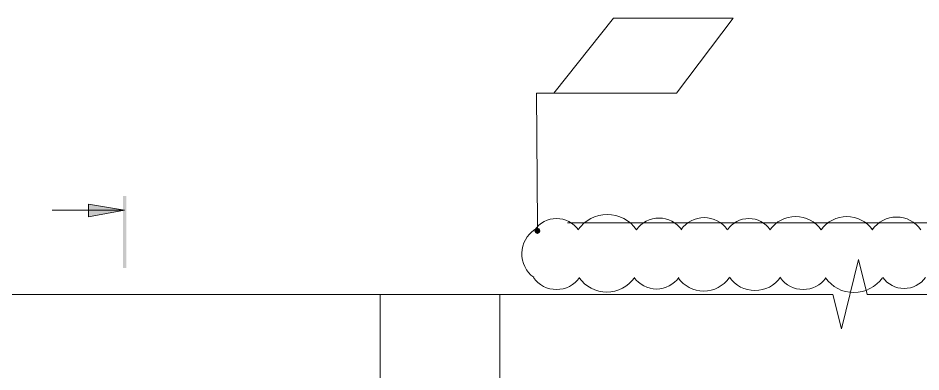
# Model space of a CAD drawing. Header units: millimetres. Extents: x -356862 to 418287, y 0 to 839748.
# Drawn here: x 380869 to 384721, y 777427 to 778938 of the extents above; entities that cross this region are included whole.
import ezdxf

# ---------------------------------------------------------------- set-up
doc = ezdxf.new("R2010")
doc.units = ezdxf.units.MM
doc.layers.add('PDF _Геометрия', color=7, linetype='Continuous', true_color=0xbababa)
doc.layers.add('PDF _Сплошная заливка', color=7, linetype='Continuous', true_color=0xf50000)

msp = doc.modelspace()

# ---------------------------------------------------------------- linework, layer by layer
at = {"layer": 'PDF _Геометрия', "color": 1, "lineweight": 20}
msp.add_lwpolyline([(383153.7299, 778617.8161), (383677.6474, 778617.8161), (383920.1216, 778938.2285), (383409.1938, 778938.2285)], close=True, dxfattribs=at)
msp.add_lwpolyline([(383084.4515, 778041.9398), (383084.4515, 778054.9295), (383080.1216, 778617.8161), (383335.5855, 778617.8161), (383671.1526, 778617.8161)], dxfattribs=at)
at = {"layer": 'PDF _Геометрия', "color": 7, "lineweight": 13}
for points in [[(381168.4721, 778089.5687), (381168.4721, 778143.6924), (381322.1835, 778117.713), (381014.7608, 778117.713), (381322.1835, 778117.713)], [(381168.4721, 778089.5687), (381322.1835, 778117.713), (381168.4721, 778143.6924)]]:
    msp.add_lwpolyline(points, close=True, dxfattribs=at)
at = {"layer": 'PDF _Геометрия', "color": 1, "lineweight": 20}
msp.add_lwpolyline([(384513.389, 778033.924, 0.520539929), (384295.2646, 778033.924, 0.520539929), (384076.596, 778033.924)], format="xyb", dxfattribs=at)
at = {"layer": 'PDF _Геометрия', "color": 251, "lineweight": 20, "true_color": 0x545454}
msp.add_lwpolyline([(388618.0598, 776489.6718), (388618.0598, 776515.6511), (388618.0598, 778063.5893), (388524.967, 778063.5893), (383212.1835, 778063.5893)], dxfattribs=at)
at = {"layer": 'PDF _Геометрия', "color": 7, "lineweight": 5}
msp.add_lwpolyline([(396957.4412, 777758.3315), (396868.6783, 777758.3315), (384491.668, 777758.3315), (384454.8639, 777907.713), (384381.2556, 777611.1151), (384344.4515, 777758.3315), (371967.4412, 777758.3315), (371878.6783, 777758.3315)], dxfattribs=at)
at = {"layer": 'PDF _Геометрия', "color": 7, "lineweight": 9}
for points in [[(382413.3175, 777383.7955), (382413.3175, 777758.3315)], [(382924.2453, 777758.3315), (382924.2453, 777383.7955)]]:
    msp.add_lwpolyline(points, dxfattribs=at)
at = {"layer": 'PDF _Геометрия', "color": 1, "lineweight": 20}
for centre, radius, start, end in [((383165.9256, 777968.3778), 113.6598, 35.0024452, 144.9975548), ((383382.4293, 777946.7261), 152.6289, 35.0024495, 144.9975505), ((383603.2628, 777966.2106), 117.9897, 35.0024532, 144.9975468), ((383795.9509, 777966.2107), 120.1546, 35.0024296, 144.9975704), ((383986.4752, 777970.5406), 111.4948, 35.0024326, 144.9975674), ((384616.5005, 777961.8808), 126.6495, 35.0024297, 144.9975703), ((383142.1101, 777931.5715), 124.4846, 123.7005585, 233.701176), ((383165.9256, 777899.095), 120.1546, 215.0024296, 324.9975704), ((383380.2643, 777912.0847), 143.969, 215.0024312, 324.9975688), ((383592.4381, 777896.9301), 115.8248, 215.0024526, 324.9975474), ((383793.786, 777905.5899), 133.1443, 215.0024452, 324.9975548), ((384012.4546, 777907.7548), 133.1443, 215.0024452, 324.9975548), ((384218.1335, 777896.9301), 117.9897, 215.0024532, 324.9975468), ((384434.6372, 777914.2519), 148.299, 215.0024492, 324.9975508), ((384648.9759, 777894.7651), 111.4948, 215.0024326, 324.9975674)]:
    msp.add_arc(centre, radius, start, end, dxfattribs=at)
at = {"layer": 'PDF _Сплошная заливка', "color": 7, "transparency": 33554559}
for points in [[(381322.1835, 778117.713), (381168.4721, 778117.713), (381168.4721, 778143.6924)], [(381330.8433, 777870.9089), (381315.6886, 777870.9089), (381330.8433, 778178.3315)], [(381315.6886, 777870.9089), (381330.8433, 778178.3315), (381315.6886, 778178.3315)], [(381330.8433, 777870.9089), (381315.6886, 777870.9089), (381330.8433, 778178.3315)], [(381315.6886, 777870.9089), (381330.8433, 778178.3315), (381315.6886, 778178.3315)], [(381168.4721, 778089.5687), (381322.1835, 778117.713), (381168.4721, 778117.713)]]:
    msp.add_solid(points, dxfattribs=at)
at = {"layer": 'PDF _Сплошная заливка', "color": 1, "transparency": 33554559}
for points in [[(383084.4515, 778028.9501), (383075.7917, 778037.6099), (383071.4618, 778028.9501)], [(383071.4618, 778028.9501), (383075.7917, 778020.2903), (383084.4515, 778028.9501)], [(383084.4515, 778041.9398), (383084.4515, 778028.9501), (383075.7917, 778037.6099)], [(383075.7917, 778020.2903), (383084.4515, 778028.9501), (383084.4515, 778015.9604)], [(383093.1113, 778039.7748), (383084.4515, 778041.9398), (383084.4515, 778028.9501)], [(383084.4515, 778028.9501), (383097.4412, 778028.9501), (383093.1113, 778039.7748)], [(383084.4515, 778015.9604), (383093.1113, 778020.2903), (383084.4515, 778028.9501)], [(383093.1113, 778020.2903), (383084.4515, 778028.9501), (383097.4412, 778028.9501)]]:
    msp.add_solid(points, dxfattribs=at)

doc.saveas('drawing.dxf')
